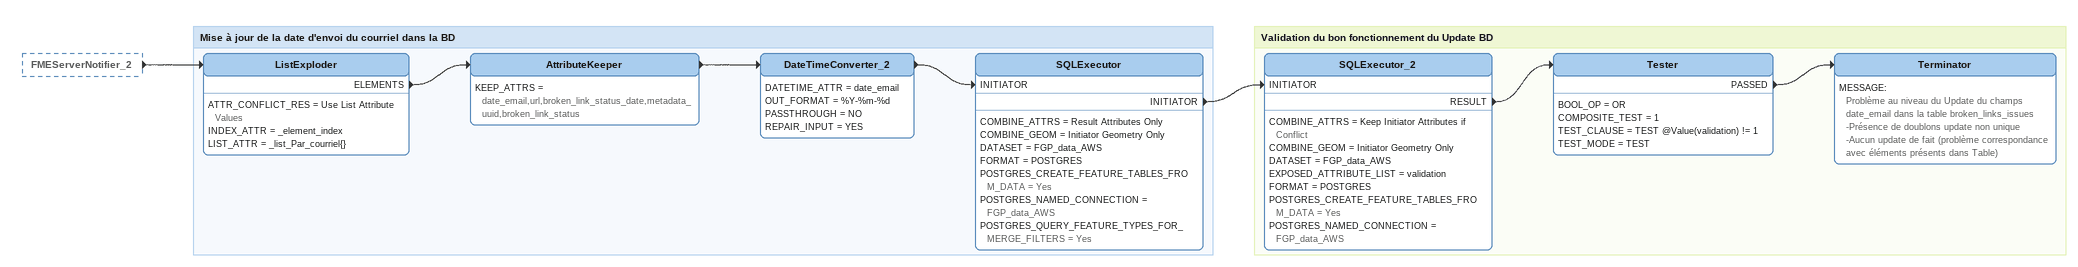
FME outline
FMEServerNotifier_2 [outside]
    -> ListExploder

Bookmark: Mise à jour de la date d'envoi du courriel dans la BD
ListExploder
    ATTR_CONFLICT_RES = Use List Attribute Values
    INDEX_ATTR = _element_index
    LIST_ATTR = _list_Par_courriel{}
    ELEMENTS -> AttributeKeeper
AttributeKeeper
    KEEP_ATTRS = date_email,url,broken_link_status_date,metadata_uuid,broken_link_status
    -> DateTimeConverter_2
DateTimeConverter_2
    DATETIME_ATTR = date_email
    OUT_FORMAT = %Y-%m-%d
    PASSTHROUGH = NO
    REPAIR_INPUT = YES
    -> SQLExecutor [INITIATOR]
SQLExecutor
    COMBINE_ATTRS = Result Attributes Only
    COMBINE_GEOM = Initiator Geometry Only
    DATASET = FGP_data_AWS
    FORMAT = POSTGRES
    POSTGRES_CREATE_FEATURE_TABLES_FROM_DATA = Yes
    POSTGRES_NAMED_CONNECTION = FGP_data_AWS
    POSTGRES_QUERY_FEATURE_TYPES_FOR_MERGE_FILTERS = Yes
    INITIATOR -> SQLExecutor_2 [INITIATOR]

Bookmark: Validation du bon fonctionnement du Update BD
SQLExecutor_2
    COMBINE_ATTRS = Keep Initiator Attributes if Conflict
    COMBINE_GEOM = Initiator Geometry Only
    DATASET = FGP_data_AWS
    EXPOSED_ATTRIBUTE_LIST = validation
    FORMAT = POSTGRES
    POSTGRES_CREATE_FEATURE_TABLES_FROM_DATA = Yes
    POSTGRES_NAMED_CONNECTION = FGP_data_AWS
    RESULT -> Tester
Tester
    BOOL_OP = OR
    COMPOSITE_TEST = 1
    TEST_CLAUSE = TEST @Value(validation) != 1
    TEST_MODE = TEST
    PASSED -> Terminator
Terminator
    MESSAGE:
      Problème au niveau du Update du champs date_email dans la table broken_links_issues
      -Présence de doublons update non unique
      -Aucun update de fait (problème correspondance avec éléments présents dans Table)
